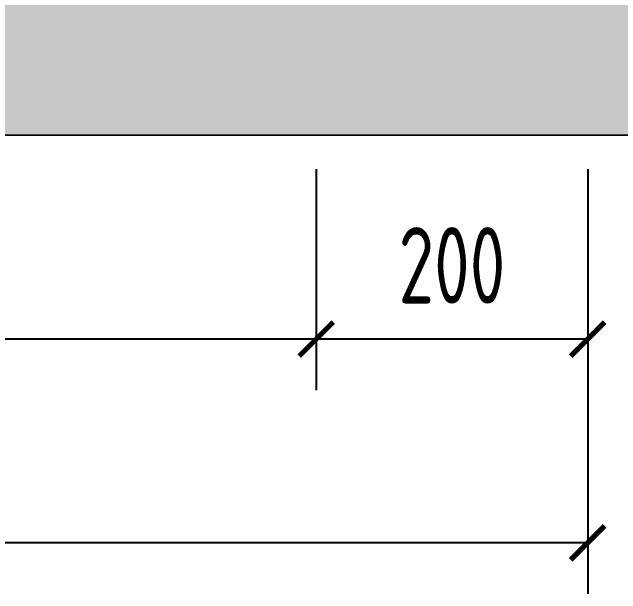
# Model space of a CAD drawing. Header units: millimetres. Extents: x 3162 to 221128, y -144913 to 11496.
# Drawn here: x 45135.3 to 45583.8, y -72634 to -72205.9 of the extents above; entities that cross this region are included whole.
import ezdxf

# ---------------------------------------------------------------- set-up
doc = ezdxf.new("R2010")
doc.units = ezdxf.units.MM
doc.header["$LTSCALE"] = 10
doc.layers.get('Defpoints').update_dxf_attribs({"color": 250})
for name, color, linetype, lineweight in [('FC-Hatch【平面填充】', 250, 'Continuous', 0), ('RC-dimensions', 44, 'Continuous', 0), ('Wall【立面墙】', 252, 'Continuous', 0)]:
    doc.layers.add(name, color=color, linetype=linetype, lineweight=lineweight)
doc.styles.add('尺寸标注', font='ARCHS.SHX', dxfattribs={"width": 0.8})
doc.dimstyles.new('海龙1：25', dxfattribs={"dimscale": 25, "dimtxt": 2.25, "dimasz": 1, "dimexe": 1.5, "dimexo": 1, "dimgap": 1, "dimtad": 1, "dimdec": 0, "dimrnd": 5, "dimdsep": 46, "dimtxsty": '尺寸标注', "dimblk": 'ARCHTICK', "dimblk1": 'ARCHTICK', "dimblk2": 'ARCHTICK', "dimcen": 1, "dimclrd": 44, "dimclre": 44, "dimclrt": 2, "dimadec": 0, "dimazin": 0, "dimtfac": 1, "dimtdec": 0, "dimtix": 1, "dimtmove": 2, "dimatfit": 3, "dimldrblk": 'hl_arrow2', "dimfxl": 5, "dimfxlon": 1, "dimarcsym": 0})

# ---------------------------------------------------------------- blocks, each defined once
blk = doc.blocks.new('_ArchTick')
at = {"color": 2, "linetype": 'ByBlock', "const_width": 0.15}
blk.add_lwpolyline([(-0.5, -0.5), (0.5, 0.5)], dxfattribs=at)
blk = doc.blocks.new('*D1270')
at = {"layer": 'Defpoints', "color": 0, "transparency": 16777216}
for p in [(45359.35, -72296.54), (45559.35, -72296.54), (45359.35, -72446.54)]:
    blk.add_point(p, dxfattribs=at)
at = {"layer": 'RC-dimensions', "color": 44, "lineweight": -2, "transparency": 16777216}
for p, q in [((45359.35, -72321.54), (45359.35, -72484.04)), ((45559.35, -72321.54), (45559.35, -72484.04)), ((45559.35, -72446.54), (45359.35, -72446.54))]:
    blk.add_line(p, q, dxfattribs=at)
at = {"layer": 'RC-dimensions', "color": 44, "lineweight": -2, "transparency": 16777216, "xscale": 25, "yscale": 25, "zscale": 25, "rotation": 180}
blk.add_blockref('_ArchTick', (45359.35, -72446.54), dxfattribs=at)
at = {"layer": 'RC-dimensions', "color": 44, "lineweight": -2, "transparency": 16777216, "xscale": 25, "yscale": 25, "zscale": 25}
blk.add_blockref('_ArchTick', (45559.35, -72446.54), dxfattribs=at)
at = {"layer": 'RC-dimensions', "color": 2, "transparency": 16777216, "insert": (45459.35, -72392.25), "char_height": 56.25, "attachment_point": 5, "style": '尺寸标注'}
blk.add_mtext('200', dxfattribs=at)
blk = doc.blocks.new('hl_arrow2')
at = {"color": 2}
blk.add_line((-0.221, 0), (-1, 0), dxfattribs=at)
blk.add_lwpolyline([(-0.221, 0), (-0.861, -0.689), (-0.654, -0.862), (0, 0), (-0.654, 0.862), (-0.861, 0.689)], close=True, dxfattribs=at)
for points in [[(-0.861, 0.689), (-0.654, 0.862), (-0.221, 0), (0, 0)], [(-0.861, -0.689), (-0.654, -0.862), (-0.221, 0), (0, 0)]]:
    blk.add_solid(points, dxfattribs=at)
blk = doc.blocks.new('*D1271')
at = {"layer": 'Defpoints', "color": 0, "transparency": 16777216}
for p in [(39309.35, -72296.54), (45559.35, -72296.54), (39309.35, -72596.54)]:
    blk.add_point(p, dxfattribs=at)
at = {"layer": 'RC-dimensions', "color": 44, "lineweight": -2, "transparency": 16777216}
for p, q in [((39309.35, -72471.54), (39309.35, -72634.04)), ((45559.35, -72471.54), (45559.35, -72634.04)), ((45559.35, -72596.54), (39309.35, -72596.54))]:
    blk.add_line(p, q, dxfattribs=at)
at = {"layer": 'RC-dimensions', "color": 44, "lineweight": -2, "transparency": 16777216, "xscale": 25, "yscale": 25, "zscale": 25, "rotation": 180}
blk.add_blockref('_ArchTick', (39309.35, -72596.54), dxfattribs=at)
at = {"layer": 'RC-dimensions', "color": 44, "lineweight": -2, "transparency": 16777216, "xscale": 25, "yscale": 25, "zscale": 25}
blk.add_blockref('_ArchTick', (45559.35, -72596.54), dxfattribs=at)
at = {"layer": 'RC-dimensions', "color": 2, "transparency": 16777216, "insert": (42434.35, -72542.25), "char_height": 56.25, "attachment_point": 5, "style": '尺寸标注'}
blk.add_mtext('6250', dxfattribs=at)
blk = doc.blocks.new('*D1315')
at = {"layer": 'Defpoints', "color": 0, "transparency": 16777216}
for p in [(44359.35, -72296.54), (45359.35, -72296.54), (44359.35, -72446.54)]:
    blk.add_point(p, dxfattribs=at)
at = {"layer": 'RC-dimensions', "color": 44, "lineweight": -2, "transparency": 16777216}
for p, q in [((44359.35, -72321.54), (44359.35, -72484.04)), ((45359.35, -72321.54), (45359.35, -72484.04)), ((45359.35, -72446.54), (44359.35, -72446.54))]:
    blk.add_line(p, q, dxfattribs=at)
at = {"layer": 'RC-dimensions', "color": 44, "lineweight": -2, "transparency": 16777216, "xscale": 25, "yscale": 25, "zscale": 25, "rotation": 180}
blk.add_blockref('_ArchTick', (44359.35, -72446.54), dxfattribs=at)
at = {"layer": 'RC-dimensions', "color": 44, "lineweight": -2, "transparency": 16777216, "xscale": 25, "yscale": 25, "zscale": 25}
blk.add_blockref('_ArchTick', (45359.35, -72446.54), dxfattribs=at)
at = {"layer": 'RC-dimensions', "color": 2, "transparency": 16777216, "insert": (44859.35, -72393.42), "char_height": 56.25, "attachment_point": 5, "style": '尺寸标注'}
blk.add_mtext('1000', dxfattribs=at)

msp = doc.modelspace()

# ---------------------------------------------------------------- hatches: boundary and pattern name
at = {"layer": 'FC-Hatch【平面填充】'}
h = msp.add_hatch(dxfattribs=at)
h.set_pattern_fill('钢筋混凝土', color=256, scale=50, angle=180, style=0, pattern_type=2)
h.set_pattern_definition([(225, (0, 0), (35.35534, -35.35534), []), (230, (0, 0), (-71.72602, 6.275218), [7.5, -82.5]), (175, (0, 0), (13.87511, -75.21923), [6, -66]), (280.4514, (-5.98, 0.52), (-57.85092, -68.94393), [6.374, -70.1142]), (226.1842, (-2e-15, -20), (-106.72409, 16.55189), [11.25, -123.75]), (276.6356, (-8.89, -18.62), (-93.46626, -97.41178), [9.56105, -105.1713]), (171.1842, (-2e-15, -20), (-93.46618, -97.41189), [9, -99]), (201, (-10, -15), (-59.690703, 40.261893), [7.5, -82.5]), (146, (-10, -15), (-24.33156, -72.515006), [6, -66]), (251.4514, (-14.974, -11.645), (-84.022234, -32.253037), [6.374, -70.1142]), (217.5, (0, 0), (-1.2159855, -33.289385), [0.5, -65.2, 0.5, -67, 0.5, -66.25]), (187.5, (0, 0), (-26.306954, -39.441171), [0.5, -38.2, 0.5, -63.7, 0.5, -25.25]), (147.5, (22.3, -3e-15), (-53.382244, 2.255487), [0.5, -25, 0.5, -78, 0.5, -103.5]), (137.5, (32.3, -4e-15), (-58.318617, -10.010498), [0.5, -32.5, 0.5, -51.8, 0.5, -73.5])])
h.paths.add_polyline_path([(39009.35, -72296.54), (39009.35, -72196.54), (45859.35, -72196.54), (45859.35, -72296.54)])

# ---------------------------------------------------------------- linework, layer by layer
at = {"layer": 'Wall【立面墙】'}
msp.add_lwpolyline([(39009.35, -72296.54), (39009.35, -72296.54), (45859.35, -72296.54), (45859.35, -72296.54)], close=True, dxfattribs=at)

# ---------------------------------------------------------------- dimensions: what is measured, and where the dimension line sits
at = {"layer": 'RC-dimensions'}
for base, p1, p2, picture, middle in [((39309.35, -72596.54), (45559.35, -72296.54), (39309.35, -72296.54), '*D1271', (42434.35, -72542.25)), ((44359.35, -72446.54), (45359.35, -72296.54), (44359.35, -72296.54), '*D1315', (44859.35, -72393.42)), ((45359.35, -72446.54), (45559.35, -72296.54), (45359.35, -72296.54), '*D1270', (45459.35, -72392.25))]:
    dim = msp.add_linear_dim(base=base, p1=p1, p2=p2, angle=180, dimstyle='海龙1：25', override={"dimscale": 25, "dimtxsty": '尺寸标注', "dimblk1": 'ArchTick', "dimblk2": 'ArchTick', "dimsah": 1, "dimclrt": 2}, dxfattribs=at)
    dim.commit()
    dim.dimension.update_dxf_attribs({"geometry": picture, "text_midpoint": middle})

doc.saveas('drawing.dxf')
